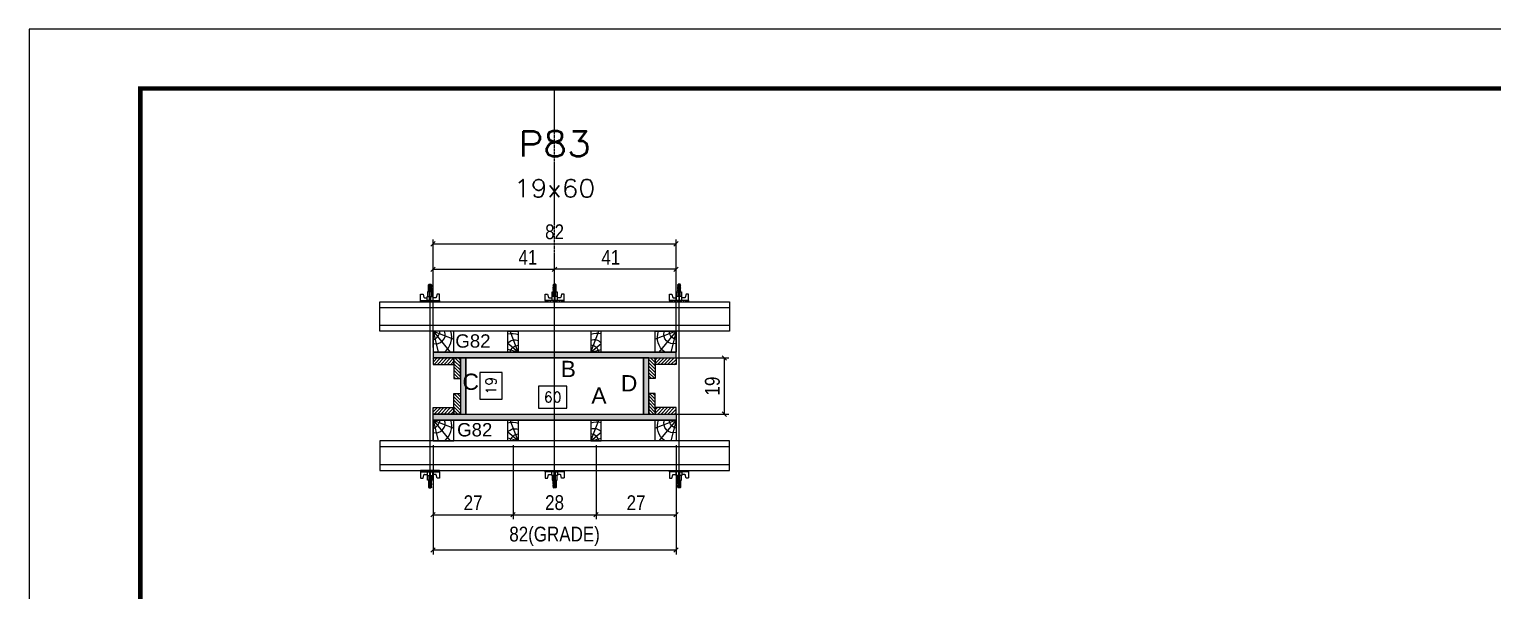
# Model space of a CAD drawing. Extents: x 14400 to 27878, y -21631 to 6985.
# Drawn here: x 14400 to 15388, y -10623 to -10244 of the extents above; entities that cross this region are included whole.
import ezdxf
from ezdxf.enums import TextEntityAlignment as Align

# ---------------------------------------------------------------- set-up
doc = ezdxf.new("R2010")
doc.units = 0
doc.linetypes.add('DASHED', pattern=[0.75, 0.5, -0.25])
doc.linetypes.add('HIDDEN', pattern=[0.375, 0.25, -0.125])
for name, color, linetype in [('CHAPA', 1, 'Continuous'), ('COTA', 241, 'Continuous'), ('MEIO_PONT', 93, 'Continuous'), ('Painéis', 200, 'Continuous'), ('SARRAFO', 251, 'Continuous'), ('Texto de Titulo', 7, 'Continuous'), ('Texto Qtd Sarr', 242, 'Continuous'), ('TEXTO_GERAL', 7, 'Continuous')]:
    doc.layers.add(name, color=color, linetype=linetype)
for name, color, linetype, lineweight in [('Folhas', 255, 'Continuous', 9), ('Hachura', 251, 'Continuous', 9), ('Madeira', 126, 'Continuous', 18), ('Perfil Metálico', 224, 'Continuous', 18), ('SARRAFO DE PRESSAO', 251, 'DASHED', 9), ('Texto Seção', 7, 'Continuous', 15)]:
    doc.layers.add(name, color=color, linetype=linetype, lineweight=lineweight)
doc.styles.add('ARIAL', font='arial.ttf')
doc.styles.add('COTA TECNICA 2X', font='techl___.ttf', dxfattribs={"height": 10})
doc.styles.add('ROMANS', font='romans.shx')
doc.styles.add('SANSSERIF', font='sas_____.pfb')
doc.dimstyles.new('SECAO PILAR', dxfattribs={"dimtxt": 10, "dimasz": 3, "dimexe": 3, "dimexo": 3, "dimgap": 3, "dimtad": 1, "dimdec": 1, "dimlfac": 0.5, "dimzin": 12, "dimdsep": 46, "dimtxsty": 'COTA TECNICA 2X', "dimblk1": 'OBLIQUE', "dimblk2": 'OBLIQUE', "dimsah": 1, "dimcen": 0.9, "dimclrd": 256, "dimclre": 256, "dimclrt": 256, "dimadec": 1, "dimazin": 3, "dimtfac": 1, "dimtdec": 1, "dimtmove": 0, "dimatfit": 3, "dimfxl": 1, "dimtolj": 1, "dimtzin": 12, "dimarcsym": 0})
doc.dimstyles.new('SECÇÃO 2', dxfattribs={"dimtxt": 7, "dimasz": 6, "dimexe": 0.18, "dimexo": 2, "dimgap": -4, "dimtad": 3, "dimdec": 1, "dimlfac": 0.5, "dimzin": 12, "dimdsep": 46, "dimtxsty": 'ROMANS', "dimblk": 'ARCHTICK', "dimcen": 0.09, "dimse1": 1, "dimse2": 1, "dimsd1": 1, "dimsd2": 1, "dimclrd": 180, "dimclre": 5, "dimclrt": 1, "dimadec": 0, "dimazin": 3, "dimtfac": 1, "dimtdec": 1, "dimtofl": 0, "dimtmove": 0, "dimatfit": 3, "dimldrblk": 'ARCHTICK', "dimfxl": 1, "dimtolj": 1, "dimtzin": 0, "dimarcsym": 0})
pattern_1 = [(225, (5333.5847, -33395.4511), (1.12253202, -1.12253202), [])]
pattern_2 = [(225, (5548.5847, -33395.4511), (1.12253202, -1.12253202), [])]
pattern_3 = [(135, (-8073.2717, -1001.0911), (-1.12253202, -1.12253202), [])]
pattern_4 = [(135, (-8093.2717, -1001.0911), (-1.12253202, -1.12253202), [])]

# ---------------------------------------------------------------- blocks, each defined once
blk = doc.blocks.new('9999999999')
at = {"layer": 'Folhas'}
blk.add_lwpolyline([(98138.98, 34190.21), (99623.98, 34190.21), (99623.98, 35240.21), (98138.98, 35240.21)], close=True, dxfattribs=at)
at = {"layer": 'Folhas', "color": 30, "const_width": 3}
blk.add_lwpolyline([(98213.98, 34230.21), (99583.98, 34230.21), (99583.98, 35200.21), (98213.98, 35200.21)], close=True, dxfattribs=at)
blk = doc.blocks.new('titulo1')
at = {"layer": 'Defpoints', "color": 252, "linetype": 'HIDDEN', "ltscale": 2}
blk.add_line((0, 0), (0, 125), dxfattribs=at)
at = {"layer": 'Defpoints', "style": 'ROMANS', "oblique": 15}
blk.add_attdef('FOLHA', text='', height=10, dxfattribs=at).set_placement((0, 15.58), align=Align.MIDDLE_CENTER)
at = {"layer": 'Texto Qtd Sarr', "color": 3, "style": 'ROMANS', "oblique": 15}
for tag, height, p in [('TITULO', 17, (0, 71.45)), ('SEÇÃO', 12, (0, 41.55))]:
    blk.add_attdef(tag, text='', height=height, dxfattribs=at).set_placement(p, align=Align.MIDDLE_CENTER)
blk = doc.blocks.new('*D1722')
at = {"layer": 'COTA', "color": 180, "lineweight": -2, "transparency": 16777216}
for p, q in [((14762.8, -10485.04), (14743.8, -10485.04)), ((14743.8, -10485.04), (14743.8, -10500.04)), ((14762.8, -10500.04), (14762.8, -10485.04)), ((14743.8, -10500.04), (14762.8, -10500.04))]:
    blk.add_line(p, q, dxfattribs=at)
at = {"layer": 'Defpoints', "color": 0, "transparency": 16777216}
for p in [(14694.54, -10504.04), (14814.54, -10504.04), (14814.54, -10504.04)]:
    blk.add_point(p, dxfattribs=at)
at = {"layer": 'COTA', "color": 1, "transparency": 16777216, "insert": (14753.3, -10492.54), "char_height": 7, "attachment_point": 5, "style": 'ROMANS'}
blk.add_mtext('\\A1;60', dxfattribs=at)
blk = doc.blocks.new('_ArchTick')
at = {"color": 0, "linetype": 'ByBlock', "const_width": 0.15}
blk.add_lwpolyline([(-0.5, -0.5), (0.5, 0.5)], dxfattribs=at)
blk = doc.blocks.new('*D1723')
at = {"layer": 'COTA', "color": 180, "lineweight": -2, "transparency": 16777216}
for p, q in [((14719.12, -10475.8), (14704.12, -10475.8)), ((14704.12, -10475.8), (14704.12, -10493.8)), ((14719.12, -10493.8), (14719.12, -10475.8)), ((14704.12, -10493.8), (14719.12, -10493.8))]:
    blk.add_line(p, q, dxfattribs=at)
at = {"layer": 'Defpoints', "color": 0, "transparency": 16777216}
for p in [(14694.54, -10466.04), (14723.12, -10466.04), (14694.54, -10504.04)]:
    blk.add_point(p, dxfattribs=at)
at = {"layer": 'COTA', "color": 1, "transparency": 16777216, "insert": (14711.62, -10484.8), "char_height": 7, "attachment_point": 5, "rotation": 90, "style": 'ROMANS'}
blk.add_mtext('\\A1;19', dxfattribs=at)
blk = doc.blocks.new('_Oblique')
at = {"color": 0, "linetype": 'ByBlock', "lineweight": -2}
blk.add_line((-0.5, -0.5), (0.5, 0.5), dxfattribs=at)
blk = doc.blocks.new('*D1731')
at = {"layer": 'COTA', "lineweight": -2, "transparency": 16777216}
for p, q in [((14821.14, -10466.04), (14872.17, -10466.04)), ((14869.17, -10504.04), (14869.17, -10466.04)), ((14821.14, -10504.04), (14872.17, -10504.04))]:
    blk.add_line(p, q, dxfattribs=at)
at = {"layer": 'Defpoints', "color": 0, "transparency": 16777216}
for p in [(14818.14, -10466.04), (14869.17, -10466.04), (14818.14, -10504.04)]:
    blk.add_point(p, dxfattribs=at)
at = {"layer": 'COTA', "lineweight": -2, "transparency": 16777216, "xscale": 3, "yscale": 3, "zscale": 3}
for p, rotation in [((14869.17, -10466.04), 90), ((14869.17, -10504.04), 270)]:
    blk.add_blockref('_Oblique', p, dxfattribs=dict(at, rotation=rotation))
at = {"layer": 'COTA', "transparency": 16777216, "insert": (14861.09, -10485.04), "char_height": 10, "attachment_point": 5, "rotation": 90, "style": 'COTA TECNICA 2X'}
blk.add_mtext('\\A1;19', dxfattribs=at)
blk = doc.blocks.new('*D1724')
at = {"layer": 'COTA', "lineweight": -2, "transparency": 16777216}
for p, q in [((14672.54, -10525.04), (14672.54, -10598.82)), ((14836.54, -10525.04), (14836.54, -10598.82)), ((14672.54, -10595.82), (14836.54, -10595.82))]:
    blk.add_line(p, q, dxfattribs=at)
at = {"layer": 'Defpoints', "color": 0, "transparency": 16777216}
for p in [(14672.54, -10522.04), (14836.54, -10522.04), (14836.54, -10595.82)]:
    blk.add_point(p, dxfattribs=at)
at = {"layer": 'COTA', "lineweight": -2, "transparency": 16777216, "xscale": 3, "yscale": 3, "zscale": 3, "rotation": 180}
blk.add_blockref('_Oblique', (14672.54, -10595.82), dxfattribs=at)
at = {"layer": 'COTA', "lineweight": -2, "transparency": 16777216, "xscale": 3, "yscale": 3, "zscale": 3}
blk.add_blockref('_Oblique', (14836.54, -10595.82), dxfattribs=at)
at = {"layer": 'COTA', "transparency": 16777216, "insert": (14754.54, -10586.6), "char_height": 10, "attachment_point": 5, "style": 'COTA TECNICA 2X'}
blk.add_mtext('\\A1;82(GRADE)', dxfattribs=at)
blk = doc.blocks.new('*D1725')
at = {"layer": 'COTA', "lineweight": -2, "transparency": 16777216}
for p, q in [((14782.54, -10525.04), (14782.54, -10574.98)), ((14836.54, -10525.04), (14836.54, -10574.98)), ((14782.54, -10571.98), (14836.54, -10571.98))]:
    blk.add_line(p, q, dxfattribs=at)
at = {"layer": 'Defpoints', "color": 0, "transparency": 16777216}
for p in [(14782.54, -10522.04), (14836.54, -10522.04), (14836.54, -10571.98)]:
    blk.add_point(p, dxfattribs=at)
at = {"layer": 'COTA', "lineweight": -2, "transparency": 16777216, "xscale": 3, "yscale": 3, "zscale": 3, "rotation": 180}
blk.add_blockref('_Oblique', (14782.54, -10571.98), dxfattribs=at)
at = {"layer": 'COTA', "lineweight": -2, "transparency": 16777216, "xscale": 3, "yscale": 3, "zscale": 3}
blk.add_blockref('_Oblique', (14836.54, -10571.98), dxfattribs=at)
at = {"layer": 'COTA', "transparency": 16777216, "insert": (14809.54, -10563.9), "char_height": 10, "attachment_point": 5, "style": 'COTA TECNICA 2X'}
blk.add_mtext('\\A1;27', dxfattribs=at)
blk = doc.blocks.new('*D1726')
at = {"layer": 'COTA', "lineweight": -2, "transparency": 16777216}
for p, q in [((14672.54, -10525.04), (14672.54, -10574.98)), ((14726.54, -10525.04), (14726.54, -10574.98)), ((14672.54, -10571.98), (14726.54, -10571.98))]:
    blk.add_line(p, q, dxfattribs=at)
at = {"layer": 'Defpoints', "color": 0, "transparency": 16777216}
for p in [(14672.54, -10522.04), (14726.54, -10522.04), (14726.54, -10571.98)]:
    blk.add_point(p, dxfattribs=at)
at = {"layer": 'COTA', "lineweight": -2, "transparency": 16777216, "xscale": 3, "yscale": 3, "zscale": 3, "rotation": 180}
blk.add_blockref('_Oblique', (14672.54, -10571.98), dxfattribs=at)
at = {"layer": 'COTA', "lineweight": -2, "transparency": 16777216, "xscale": 3, "yscale": 3, "zscale": 3}
blk.add_blockref('_Oblique', (14726.54, -10571.98), dxfattribs=at)
at = {"layer": 'COTA', "transparency": 16777216, "insert": (14699.54, -10563.9), "char_height": 10, "attachment_point": 5, "style": 'COTA TECNICA 2X'}
blk.add_mtext('\\A1;27', dxfattribs=at)
blk = doc.blocks.new('*D1727')
at = {"layer": 'COTA', "lineweight": -2, "transparency": 16777216}
for p, q in [((14726.54, -10525.04), (14726.54, -10574.98)), ((14782.54, -10525.04), (14782.54, -10574.98)), ((14726.54, -10571.98), (14782.54, -10571.98))]:
    blk.add_line(p, q, dxfattribs=at)
at = {"layer": 'Defpoints', "color": 0, "transparency": 16777216}
for p in [(14726.54, -10522.04), (14782.54, -10522.04), (14782.54, -10571.98)]:
    blk.add_point(p, dxfattribs=at)
at = {"layer": 'COTA', "lineweight": -2, "transparency": 16777216, "xscale": 3, "yscale": 3, "zscale": 3, "rotation": 180}
blk.add_blockref('_Oblique', (14726.54, -10571.98), dxfattribs=at)
at = {"layer": 'COTA', "lineweight": -2, "transparency": 16777216, "xscale": 3, "yscale": 3, "zscale": 3}
blk.add_blockref('_Oblique', (14782.54, -10571.98), dxfattribs=at)
at = {"layer": 'COTA', "transparency": 16777216, "insert": (14754.54, -10563.88), "char_height": 10, "attachment_point": 5, "style": 'COTA TECNICA 2X'}
blk.add_mtext('\\A1;28', dxfattribs=at)
blk = doc.blocks.new('*D1728')
at = {"layer": 'COTA', "lineweight": -2, "transparency": 16777216}
for p, q in [((14672.54, -10459.04), (14672.54, -10385.94)), ((14672.54, -10388.94), (14836.54, -10388.94)), ((14836.54, -10459.04), (14836.54, -10385.94))]:
    blk.add_line(p, q, dxfattribs=at)
at = {"layer": 'Defpoints', "color": 0, "transparency": 16777216}
for p in [(14836.54, -10388.94), (14672.54, -10462.04), (14836.54, -10462.04)]:
    blk.add_point(p, dxfattribs=at)
at = {"layer": 'COTA', "lineweight": -2, "transparency": 16777216, "xscale": 3, "yscale": 3, "zscale": 3, "rotation": 180}
blk.add_blockref('_Oblique', (14672.54, -10388.94), dxfattribs=at)
at = {"layer": 'COTA', "lineweight": -2, "transparency": 16777216, "xscale": 3, "yscale": 3, "zscale": 3}
blk.add_blockref('_Oblique', (14836.54, -10388.94), dxfattribs=at)
at = {"layer": 'COTA', "transparency": 16777216, "insert": (14754.54, -10380.84), "char_height": 10, "attachment_point": 5, "style": 'COTA TECNICA 2X'}
blk.add_mtext('\\A1;82', dxfattribs=at)
blk = doc.blocks.new('*D1729')
at = {"layer": 'COTA', "lineweight": -2, "transparency": 16777216}
for p, q in [((14672.54, -10425.04), (14672.54, -10403.14)), ((14672.54, -10406.14), (14754.53, -10406.14)), ((14754.53, -10425.04), (14754.53, -10403.14))]:
    blk.add_line(p, q, dxfattribs=at)
at = {"layer": 'Defpoints', "color": 0, "transparency": 16777216}
for p in [(14754.53, -10406.14), (14672.54, -10428.04), (14754.53, -10428.04)]:
    blk.add_point(p, dxfattribs=at)
at = {"layer": 'COTA', "lineweight": -2, "transparency": 16777216, "xscale": 3, "yscale": 3, "zscale": 3, "rotation": 180}
blk.add_blockref('_Oblique', (14672.54, -10406.14), dxfattribs=at)
at = {"layer": 'COTA', "lineweight": -2, "transparency": 16777216, "xscale": 3, "yscale": 3, "zscale": 3}
blk.add_blockref('_Oblique', (14754.53, -10406.14), dxfattribs=at)
at = {"layer": 'COTA', "transparency": 16777216, "insert": (14736.53, -10398.07), "char_height": 10, "attachment_point": 5, "style": 'COTA TECNICA 2X'}
blk.add_mtext('\\A1;41', dxfattribs=at)
blk = doc.blocks.new('*D1730')
at = {"layer": 'COTA', "lineweight": -2, "transparency": 16777216}
for p, q in [((14754.53, -10425.04), (14754.53, -10403.14)), ((14836.54, -10406.14), (14754.53, -10406.14)), ((14836.54, -10425.04), (14836.54, -10403.14))]:
    blk.add_line(p, q, dxfattribs=at)
at = {"layer": 'Defpoints', "color": 0, "transparency": 16777216}
for p in [(14754.53, -10406.14), (14754.53, -10428.04), (14836.54, -10428.04)]:
    blk.add_point(p, dxfattribs=at)
at = {"layer": 'COTA', "lineweight": -2, "transparency": 16777216, "xscale": 3, "yscale": 3, "zscale": 3, "rotation": 180}
blk.add_blockref('_Oblique', (14754.53, -10406.14), dxfattribs=at)
at = {"layer": 'COTA', "lineweight": -2, "transparency": 16777216, "xscale": 3, "yscale": 3, "zscale": 3}
blk.add_blockref('_Oblique', (14836.54, -10406.14), dxfattribs=at)
at = {"layer": 'COTA', "transparency": 16777216, "insert": (14792.53, -10398.07), "char_height": 10, "attachment_point": 5, "style": 'COTA TECNICA 2X'}
blk.add_mtext('\\A1;41', dxfattribs=at)
blk = doc.blocks.new('C')
at = {"layer": 'Hachura', "color": 0}
for p, q in [((0, 3.22), (0, -3.22)), ((0.45, 3.22), (0, 3.22)), ((0.46, 3.16), (0, 3.16)), ((0.46, 3.05), (0, 3.05)), ((0.46, 2.88), (0, 2.88)), ((0, 2.75), (0, -1.16)), ((0.46, 2.65), (0, 2.65)), ((0.46, 2.23), (0, 2.23)), ((0.46, 1.51), (0, 1.51)), ((0.39, 0.49), (0.17, 0.49)), ((0.45, -3.23), (0.45, 3.22)), ((0.45, 3.22), (2.58, 3.22)), ((1.74, 0.97), (0.45, 0.97)), ((1.45, 0.1), (0.45, 0.1)), ((1.35, 1.94), (1.35, 0.96)), ((2.58, 2.39), (1.47, 2.09)), ((1.74, -0.97), (1.74, 0.97)), ((1.74, 0.97), (1.74, 0.84)), ((1.74, 0.97), (1.74, 0.84)), ((1.74, 0.84), (3.35, 0.84)), ((3.35, 0.45), (1.74, 0.45)), ((2.58, 3.22), (2.58, 2.39)), ((3.32, 0.84), (3.32, -0.84)), ((3.35, 0.84), (3.35, -0.84)), ((3.68, 0.45), (3.35, 0.45)), ((3.84, -0.52), (3.35, 0.45)), ((3.35, 0.06), (3.67, -0.57)), ((3.68, 0.45), (4.16, -0.52)), ((3.72, 0.5), (4.25, -0.57)), ((4.37, -0.55), (3.83, 0.53)), ((4.15, 0.45), (3.93, 0.45)), ((4.42, -0.52), (3.93, 0.45)), ((4.15, 0.45), (4.26, 0.45)), ((4.26, 0.45), (4.74, -0.52)), ((4.3, 0.5), (4.83, -0.57)), ((4.95, -0.55), (4.41, 0.53)), ((4.51, 0.45), (4.84, 0.45)), ((5, -0.52), (4.51, 0.45)), ((4.84, 0.45), (5.32, -0.52)), ((4.88, 0.5), (5.41, -0.57)), ((5.53, -0.55), (4.99, 0.53)), ((5.58, -0.52), (5.09, 0.45)), ((5.42, 0.45), (5.09, 0.45)), ((5.58, -0.52), (5.09, 0.45)), ((5.42, 0.45), (5.74, -0.19)), ((5.46, 0.5), (5.74, -0.07)), ((5.74, 0.19), (5.57, 0.53)), ((5.74, 0.32), (5.68, 0.45)), ((5.68, 0.45), (5.74, 0.45)), ((5.74, 0.45), (5.9, 0.29)), ((5.74, 0.45), (5.74, -0.52)), ((5.9, -0.36), (5.9, 0.29)), ((0.45, 0), (0, 0)), ((0.46, -1.52), (0, -1.52)), ((0.46, -2.23), (0, -2.23)), ((0.46, -2.65), (0, -2.65)), ((0.46, -2.88), (0, -2.88)), ((0.46, -3.05), (0, -3.05)), ((0.46, -3.16), (0, -3.16)), ((0, -3.22), (2.57, -3.22)), ((0.08, -0.48), (0.29, -0.48)), ((0.29, -0.48), (0.4, -0.48)), ((0.45, 0), (0.45, -0.97)), ((0.45, -0.16), (1.45, -0.16)), ((0.45, -0.65), (0.45, -0.32)), ((0.45, -3.23), (0.45, -0.65)), ((0.45, -0.97), (1.74, -0.97)), ((1.35, -1.94), (1.35, -0.97)), ((2.58, -2.39), (1.47, -2.1)), ((3.35, -0.32), (1.74, -0.32)), ((3.35, -0.84), (1.74, -0.84)), ((2.58, -3.23), (2.58, -2.39)), ((3.35, -0.07), (3.58, -0.52)), ((3.35, -0.52), (3.58, -0.52)), ((3.84, -0.52), (4.16, -0.52)), ((4.42, -0.52), (4.74, -0.52)), ((4.63, -0.52), (4.74, -0.52)), ((5, -0.52), (5.32, -0.52)), ((5.58, -0.52), (5.74, -0.52)), ((5.74, -0.52), (5.9, -0.36)), ((5.74, -0.52), (5.74, -0.52))]:
    blk.add_line(p, q, dxfattribs=at)
for centre, radius, start, end in [((1.52, 1.94), 0.161, 104.7436, 180), ((1.44, -0.03), 0.129, 272.695, 87.305), ((3.81, 0.39), 0.143, 25.5688, 154.4312), ((4.39, 0.39), 0.143, 25.5688, 154.4312), ((4.97, 0.39), 0.143, 25.5688, 154.4312), ((5.55, 0.39), 0.143, 25.5688, 154.4312), ((0.17, -0.37), 0.174, 221.744, 317.8592), ((1.52, -1.94), 0.161, 180, 255.2564), ((3.71, -0.4), 0.174, 222.1408, 318.256), ((4.29, -0.4), 0.174, 222.1408, 318.256), ((4.87, -0.4), 0.174, 222.1408, 318.256), ((5.45, -0.4), 0.174, 222.1408, 318.256), ((5.61, -0.4), 0.174, 317.8592, 318.256)]:
    blk.add_arc(centre, radius, start, end, dxfattribs=at)
blk = doc.blocks.new('PONTALETE')
at = {"layer": 'Madeira'}
for q in [(2.71, 7), (7, 5.76), (7, 1.74)]:
    blk.add_line((0, 0), q, dxfattribs=at)
blk.add_lwpolyline([(0, 0), (7, 0), (7, 7), (0, 7)], close=True, dxfattribs=at)
for centre, radius, start, end in [((2.04, 0.06), 6.23, 37.2818, 109.0913), ((1.09, 0.9), 3.19, 343.603, 109.9847), ((-0.21, -0.78), 3.09, 14.6322, 86.0383)]:
    blk.add_arc(centre, radius, start, end, dxfattribs=at)
blk = doc.blocks.new('MEIO PONTALETE')
at = {"layer": 'Madeira'}
for q in [(2.71, 7), (3.5, 2.88), (3.5, 0.87)]:
    blk.add_line((0, 0), q, dxfattribs=at)
blk.add_lwpolyline([(0, 0), (3.5, 0), (3.5, 7), (0, 7)], close=True, dxfattribs=at)
for centre, radius, start, end in [((2.04, 0.06), 6.23, 76.4499, 109.0913), ((1.09, 0.9), 3.19, 40.9063, 109.9847), ((-0.21, -0.78), 3.09, 14.6322, 86.0383)]:
    blk.add_arc(centre, radius, start, end, dxfattribs=at)

msp = doc.modelspace()

# ---------------------------------------------------------------- hatches: boundary and pattern name
at = {"layer": 'Hachura'}
h = msp.add_hatch(color=256, dxfattribs=at)
h.dxf.hatch_style = 1
h.paths.add_polyline_path([(14836.54, -10466.04), (14836.54, -10462.04), (14672.54, -10462.04), (14672.54, -10466.04)])
h = msp.add_hatch(color=256, dxfattribs=at)
h.dxf.hatch_style = 1
h.paths.add_polyline_path([(14836.54, -10466.04), (14836.54, -10462.04), (14672.54, -10462.04), (14672.54, -10466.04)])
h = msp.add_hatch(dxfattribs=at)
h.set_pattern_fill('ANSI31', color=256, scale=0.5, angle=180, style=0)
h.set_pattern_definition(pattern_2)
h.paths.add_polyline_path([(14686.54, -10466.04), (14686.54, -10470.44), (14672.54, -10470.44), (14672.54, -10466.04)])
h = msp.add_hatch(dxfattribs=at)
h.set_pattern_fill('ANSI31', color=256, scale=0.5, angle=90, style=0)
h.set_pattern_definition(pattern_4)
h.paths.add_polyline_path([(14690.94, -10480.04), (14686.54, -10480.04), (14686.54, -10466.04), (14690.94, -10466.04)])
h = msp.add_hatch(color=256, dxfattribs=at)
h.dxf.hatch_style = 1
h.paths.add_polyline_path([(14690.94, -10504.04), (14694.54, -10504.04), (14694.54, -10466.04), (14690.94, -10466.04)])
h = msp.add_hatch(color=256, dxfattribs=at)
h.dxf.hatch_style = 1
h.paths.add_polyline_path([(14690.94, -10504.04), (14694.54, -10504.04), (14694.54, -10466.04), (14690.94, -10466.04)])
h = msp.add_hatch(color=256, dxfattribs=at)
h.dxf.hatch_style = 1
h.paths.add_polyline_path([(14814.54, -10504.04), (14818.14, -10504.04), (14818.14, -10466.04), (14814.54, -10466.04)])
h = msp.add_hatch(color=256, dxfattribs=at)
h.dxf.hatch_style = 1
h.paths.add_polyline_path([(14814.54, -10504.04), (14818.14, -10504.04), (14818.14, -10466.04), (14814.54, -10466.04)])
h = msp.add_hatch(dxfattribs=at)
h.set_pattern_fill('ANSI31', color=256, scale=0.5, angle=90, style=0)
h.set_pattern_definition(pattern_3)
h.paths.add_polyline_path([(14818.14, -10480.04), (14822.54, -10480.04), (14822.54, -10466.04), (14818.14, -10466.04)])
h = msp.add_hatch(dxfattribs=at)
h.set_pattern_fill('ANSI31', color=256, scale=0.5, angle=180, style=0)
h.set_pattern_definition(pattern_1)
h.paths.add_polyline_path([(14822.54, -10466.04), (14822.54, -10470.44), (14836.54, -10470.44), (14836.54, -10466.04)])
h = msp.add_hatch(dxfattribs=at)
h.set_pattern_fill('ANSI31', color=256, scale=0.5, angle=90, style=0)
h.set_pattern_definition(pattern_4)
h.paths.add_polyline_path([(14690.94, -10490.04), (14686.54, -10490.04), (14686.54, -10504.04), (14690.94, -10504.04)])
h = msp.add_hatch(dxfattribs=at)
h.set_pattern_fill('ANSI31', color=256, scale=0.5, angle=90, style=0)
h.set_pattern_definition(pattern_3)
h.paths.add_polyline_path([(14818.14, -10490.04), (14822.54, -10490.04), (14822.54, -10504.04), (14818.14, -10504.04)])
h = msp.add_hatch(dxfattribs=at)
h.set_pattern_fill('ANSI31', color=256, scale=0.5, angle=180, style=0)
h.set_pattern_definition(pattern_2)
h.paths.add_polyline_path([(14686.54, -10504.04), (14686.54, -10499.64), (14672.54, -10499.64), (14672.54, -10504.04)])
h = msp.add_hatch(dxfattribs=at)
h.set_pattern_fill('ANSI31', color=256, scale=0.5, angle=180, style=0)
h.set_pattern_definition(pattern_1)
h.paths.add_polyline_path([(14822.54, -10504.04), (14822.54, -10499.64), (14836.54, -10499.64), (14836.54, -10504.04)])
h = msp.add_hatch(color=256, dxfattribs=at)
h.dxf.hatch_style = 1
h.paths.add_polyline_path([(14836.54, -10504.04), (14836.54, -10508.04), (14672.54, -10508.04), (14672.54, -10504.04)])
h = msp.add_hatch(color=256, dxfattribs=at)
h.dxf.hatch_style = 1
h.paths.add_polyline_path([(14836.54, -10504.04), (14836.54, -10508.04), (14672.54, -10508.04), (14672.54, -10504.04)])

# ---------------------------------------------------------------- linework, layer by layer
at = {"layer": 'CHAPA'}
for points in [[(14836.54, -10466.04), (14836.54, -10462.04), (14672.54, -10462.04), (14672.54, -10466.04)], [(14836.54, -10466.04), (14836.54, -10462.04), (14672.54, -10462.04), (14672.54, -10466.04)], [(14690.94, -10504.04), (14694.54, -10504.04), (14694.54, -10466.04), (14690.94, -10466.04)], [(14690.94, -10504.04), (14694.54, -10504.04), (14694.54, -10466.04), (14690.94, -10466.04)], [(14814.54, -10504.04), (14818.14, -10504.04), (14818.14, -10466.04), (14814.54, -10466.04)], [(14814.54, -10504.04), (14818.14, -10504.04), (14818.14, -10466.04), (14814.54, -10466.04)], [(14836.54, -10504.04), (14836.54, -10508.04), (14672.54, -10508.04), (14672.54, -10504.04)], [(14836.54, -10504.04), (14836.54, -10508.04), (14672.54, -10508.04), (14672.54, -10504.04)]]:
    msp.add_lwpolyline(points, close=True, dxfattribs=at)
at = {"layer": 'Hachura'}
for p, q in [((14670.54, -10552.84), (14670.53, -10421.04)), ((14754.53, -10552.84), (14754.54, -10421.04)), ((14838.54, -10552.84), (14838.55, -10421.04))]:
    msp.add_line(p, q, dxfattribs=at)
at = {"layer": 'Madeira'}
for points in [[(14836.54, -10462.04), (14836.54, -10448.04), (14672.54, -10448.04), (14672.54, -10462.04)], [(14836.54, -10508.04), (14836.54, -10522.04), (14672.54, -10522.04), (14672.54, -10508.04)]]:
    msp.add_lwpolyline(points, close=True, dxfattribs=at)
at = {"layer": 'Painéis'}
msp.add_lwpolyline([(14694.54, -10466.04), (14694.54, -10504.04), (14814.54, -10504.04), (14814.54, -10466.04)], close=True, dxfattribs=at)
at = {"layer": 'Perfil Metálico'}
for points in [[(14872.54, -10428.04), (14872.54, -10448.04), (14636.54, -10448.04), (14636.54, -10428.04)], [(14636.54, -10444.04), (14636.54, -10432.04), (14872.54, -10432.04), (14872.54, -10444.04)], [(14872.54, -10542.04), (14872.54, -10522.04), (14636.54, -10522.04), (14636.54, -10542.04)], [(14636.54, -10526.04), (14636.54, -10538.04), (14872.54, -10538.04), (14872.54, -10526.04)]]:
    msp.add_lwpolyline(points, close=True, dxfattribs=at)
at = {"layer": 'SARRAFO'}
for points in [[(14672.54, -10470.44), (14686.54, -10470.44), (14686.54, -10466.04), (14672.54, -10466.04)], [(14686.54, -10466.04), (14686.54, -10480.04), (14690.94, -10480.04), (14690.94, -10466.04)], [(14822.54, -10466.04), (14822.54, -10480.04), (14818.14, -10480.04), (14818.14, -10466.04)], [(14836.54, -10470.44), (14822.54, -10470.44), (14822.54, -10466.04), (14836.54, -10466.04)], [(14686.54, -10504.04), (14686.54, -10490.04), (14690.94, -10490.04), (14690.94, -10504.04)], [(14822.54, -10504.04), (14822.54, -10490.04), (14818.14, -10490.04), (14818.14, -10504.04)], [(14672.54, -10499.64), (14686.54, -10499.64), (14686.54, -10504.04), (14672.54, -10504.04)], [(14836.54, -10499.64), (14822.54, -10499.64), (14822.54, -10504.04), (14836.54, -10504.04)]]:
    msp.add_lwpolyline(points, close=True, dxfattribs=at)

# ---------------------------------------------------------------- block references
at = {"layer": 'Hachura', "linetype": 'Continuous', "yscale": 2, "zscale": 2}
for p, xscale, rotation in [((14670.54, -10428.04), -2, 270), ((14754.53, -10428.04), 2, 90), ((14838.54, -10428.04), 2, 90), ((14670.54, -10542.04), 2, 269.9999999999999), ((14754.53, -10542.04), -2, 90), ((14838.54, -10542.04), -2, 90)]:
    msp.add_blockref('C', p, dxfattribs=dict(at, xscale=xscale, rotation=rotation))
at = {"layer": 'MEIO_PONT', "yscale": 2, "zscale": 2}
for p, xscale, rotation in [((14672.54, -10448.04), 2, 269.9999999999999), ((14836.54, -10448.04), -2, 90), ((14672.54, -10508.04), 2, 269.9999999999999), ((14836.54, -10508.04), -2, 90)]:
    msp.add_blockref('PONTALETE', p, dxfattribs=dict(at, xscale=xscale, rotation=rotation))
at = {"layer": 'MEIO_PONT', "yscale": 1.999999997962732, "zscale": 1.999999997962732}
for p, xscale in [((14730.04, -10462.04), -1.999999997962732), ((14779.04, -10462.04), 1.999999997962732), ((14730.04, -10522.04), -1.999999997962732), ((14779.04, -10522.04), 1.999999997962732)]:
    msp.add_blockref('MEIO PONTALETE', p, dxfattribs=dict(at, xscale=xscale))
at = {"layer": 'SARRAFO DE PRESSAO', "color": 6, "linetype": 'ByBlock'}
msp.add_blockref('9999999999', (-83739.01, -45484.1), dxfattribs=at)
at = {"layer": 'Texto Seção'}
ref = msp.add_blockref('titulo1', (14754.54, -10408.9), dxfattribs=at)
ref.add_attrib('TITULO', 'P83', dxfattribs={"layer": 'Texto de Titulo', "color": 7, "height": 17, "style": 'ROMANS', "width": 1.1}).set_placement((14754.54, -10321.4), align=Align.MIDDLE_CENTER)
ref.add_attrib('SEÇÃO', '19x60', dxfattribs={"layer": 'Texto de Titulo', "color": 7, "height": 12, "style": 'ROMANS', "width": 1.1}).set_placement((14754.54, -10351.4), align=Align.MIDDLE_CENTER)

# ---------------------------------------------------------------- texts
at = {"layer": 'TEXTO_GERAL', "color": 0, "linetype": 'Continuous', "style": 'SANSSERIF'}
for p in [(14687.57, -10454.59), (14688.77, -10514.59)]:
    msp.add_text('G82', height=9, dxfattribs=at).set_placement(p, align=Align.MIDDLE_LEFT)
at = {"layer": 'TEXTO_GERAL', "style": 'ARIAL'}
for s, p in [('B', (14763.8, -10473.49)), ('C', (14697.93, -10482.14)), ('D', (14804.88, -10483.15)), ('A', (14784.51, -10491.46))]:
    msp.add_text(s, height=11, dxfattribs=at).set_placement(p, align=Align.MIDDLE_CENTER)

# ---------------------------------------------------------------- dimensions: what is measured, and where the dimension line sits
at = {"layer": 'COTA'}
for base, p1, p2, picture, middle in [((14836.54, -10388.94), (14672.54, -10462.04), (14836.54, -10462.04), '*D1728', (14754.54, -10380.84)), ((14726.54, -10571.98), (14672.54, -10522.04), (14726.54, -10522.04), '*D1726', (14699.54, -10563.9)), ((14782.54, -10571.98), (14726.54, -10522.04), (14782.54, -10522.04), '*D1727', (14754.54, -10563.88)), ((14836.54, -10571.98), (14782.54, -10522.04), (14836.54, -10522.04), '*D1725', (14809.54, -10563.9))]:
    dim = msp.add_linear_dim(base=base, p1=p1, p2=p2, dimstyle='SECAO PILAR', dxfattribs=at)
    dim.commit()
    dim.dimension.update_dxf_attribs({"geometry": picture, "text_midpoint": middle})
for base, p1, p2, dimstyle, picture, middle in [((14754.53, -10406.14), (14672.54, -10428.04), (14754.53, -10428.04), 'SECAO PILAR', '*D1729', (14736.53, -10406.14)), ((14814.54, -10504.04), (14694.54, -10504.04), (14814.54, -10504.04), 'SECÇÃO 2', '*D1722', (14753.3, -10504.04))]:
    dim = msp.add_linear_dim(base=base, p1=p1, p2=p2, dimstyle=dimstyle, dxfattribs=at)
    dim.commit()
    dim.dimension.update_dxf_attribs({"geometry": picture, "text_midpoint": middle, "dimtype": 160})
for base, p1, p2, angle, dimstyle, picture, middle in [((14754.53, -10406.14), (14836.54, -10428.04), (14754.53, -10428.04), 180, 'SECAO PILAR', '*D1730', (14792.53, -10406.14)), ((14723.12, -10466.04), (14694.54, -10504.04), (14694.54, -10466.04), 90, 'SECÇÃO 2', '*D1723', (14723.12, -10484.8))]:
    dim = msp.add_linear_dim(base=base, p1=p1, p2=p2, angle=angle, dimstyle=dimstyle, dxfattribs=at)
    dim.commit()
    dim.dimension.update_dxf_attribs({"geometry": picture, "text_midpoint": middle, "dimtype": 160})
dim = msp.add_linear_dim(base=(14869.17, -10466.04), p1=(14818.14, -10504.04), p2=(14818.14, -10466.04), angle=90, dimstyle='SECAO PILAR', dxfattribs=at)
dim.commit()
dim.dimension.update_dxf_attribs({"geometry": '*D1731', "text_midpoint": (14861.09, -10485.04)})
dim = msp.add_linear_dim(base=(14836.54, -10595.82), p1=(14672.54, -10522.04), p2=(14836.54, -10522.04), text='<>(GRADE)', dimstyle='SECAO PILAR', dxfattribs=at)
dim.commit()
dim.dimension.update_dxf_attribs({"geometry": '*D1724', "text_midpoint": (14754.54, -10586.6)})

doc.saveas('drawing.dxf')
